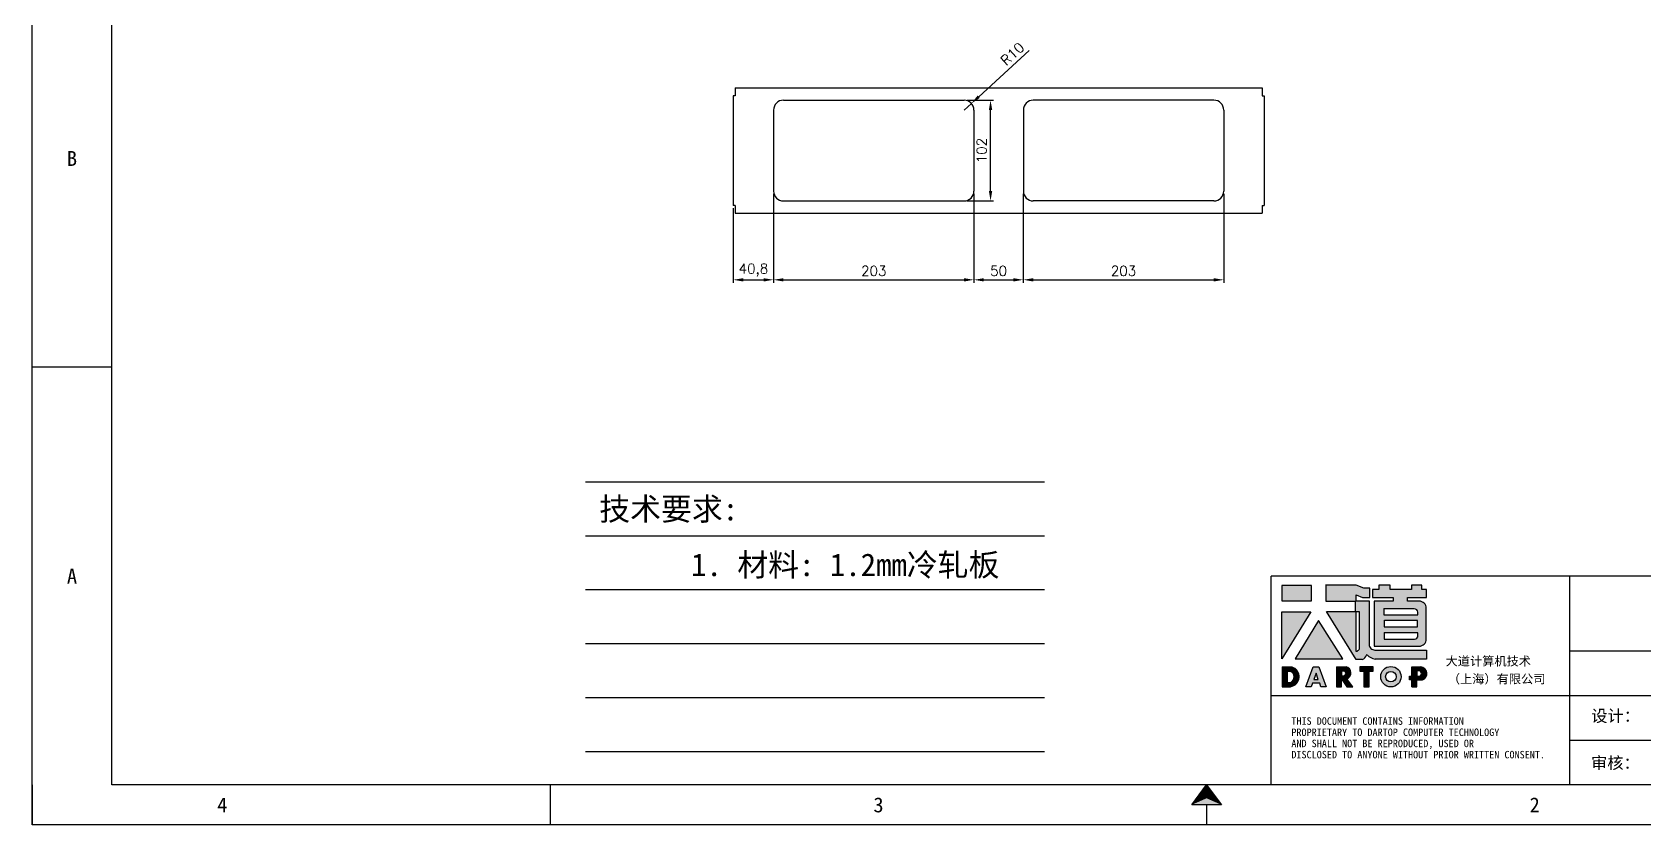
# Model space of a CAD drawing. Header units: millimetres. Extents: x 120943 to 145233, y 4425 to 40233.
# Drawn here: x 140508 to 142140, y 28907 to 29710 of the extents above; entities that cross this region are included whole.
import ezdxf
from ezdxf.enums import TextEntityAlignment as Align

# ---------------------------------------------------------------- set-up
doc = ezdxf.new("R2010")
doc.units = ezdxf.units.MM
doc.linetypes.add('DOT', pattern=[0.25, 0, -0.25])
doc.layers.add('4', color=7, linetype='Continuous')
doc.layers.add('print', color=30, linetype='Continuous')
doc.layers.add('dim', color=2, linetype='Continuous', lineweight=9)
doc.styles.add('Dartop', font='SIMFANG.TTF')
doc.styles.add('HZ', font='SimSun.ttf')
doc.styles.add('hzHT', font='SIMHEI.TTF')
doc.styles.get("Standard").update_dxf_attribs({"font": 'txt', "bigfont": 'gbcbig.shx'})
doc.dimstyles.new('2-small', dxfattribs={"dimtxt": 10, "dimasz": 10, "dimexe": 3, "dimexo": 3, "dimgap": 4, "dimtad": 1, "dimtxsty": 'Standard', "dimcen": 5, "dimazin": 0, "dimtfac": 1, "dimtmove": 0, "dimatfit": 3, "dimfxl": 1, "dimarcsym": 0})

# ---------------------------------------------------------------- blocks, each defined once
blk = doc.blocks.new('*U527')
at = {"color": 254, "linetype": 'Continuous', "extrusion": (0, 0, -1)}
for points in [[(-17, 0.333), (-16.812, 0.25), (-17, 0.5)], [(-17, 0.333), (-17, 0.5), (-17.188, 0.25)], [(-17, 0.333), (-17.188, 0.25), (-16.812, 0.25)]]:
    blk.add_solid(points, dxfattribs=at)
blk = doc.blocks.new('dadao')
for p, q in [((48, 19.2), (44.9, 10.4)), ((44.9, 10.4), (51.2, 10.4)), ((51.2, 10.4), (48, 19.2))]:
    blk.add_line(p, q)
for points in [[(41.8, 121.6), (41.8, 143.7), (-0.4, 143.7), (-0.4, 121.6), (41.8, 121.6)], [(104.8, 122), (104.8, 130.3), (114.1, 126.3), (124.2, 126.3), (124.2, 139.6), (115.9, 139.6), (105.1, 143.9), (61.5, 143.9)], [(61.7, 144), (61.7, 121.3), (103.9, 121.3)], [(113.4, 38.7), (105.1, 38.7), (63, 106.5), (103.9, 106.5), (103.9, 120.9), (103.9, 121.3)], [(109.7, 53.6), (109.7, 106.2), (104.3, 106.2), (104.3, 50.4), (106.6, 50.4)], [(144.6, 94.4), (144.6, 84.8), (192, 84.8), (192, 94.1), (144.9, 94.1)], [(0, 28), (0, 0), (11.8, 0)], [(0.1, 28), (14, 28)], [(76.8, 28.2), (76.8, 0), (84.1, 0), (84.1, 11.1), (91.6, -0.1), (100.3, -0.1), (91.7, 11.1)], [(76.8, 28.2), (90.6, 28.2)], [(120.2, 45), (119.5, 45), (119.5, 44.6)], [(183.7, 0), (183.7, 9.6), (180.6, 9.6), (180.6, 14.9), (183.8, 14.9), (183.8, 28.1), (196.1, 28.1), (196.5, 28.1)], [(7.1, 21.8), (7.1, 6.1), (12, 6.1)], [(7.1, 21.8), (11.4, 21.8)], [(84, 22.7), (84, 15.3), (87.2, 15.3)], [(84, 22.7), (87.3, 22.7)], [(183.7, 0), (190.9, 0), (190.9, 9.6), (198.8, 9.6)], [(194.9, 22.3), (190.8, 22.3), (190.8, 15), (194.4, 15)]]:
    blk.add_lwpolyline(points)
blk.add_lwpolyline([(137.1, 144.2), (137.1, 137.9), (128.3, 137.9), (128.3, 126.5), (157.3, 126.5), (157.3, 121.5), (130.3, 121.5), (130.3, 57.5), (194.4, 57.5, 0.414214), (204.4, 67.5), (204.4, 111.3, 0.414214), (194.4, 121.3), (177.5, 121.3), (177.5, 126.3), (204.7, 126.3), (204.7, 137.7), (198.2, 137.7), (198.2, 143.9), (183.3, 143.9), (183.3, 138), (153, 138), (153, 144.2), (137.1, 144.2)], format="xyb", close=True)
for points in [[(104.8, 122), (123.4, 122), (123.4, 60, 0.414214), (131.4, 52), (204.8, 52), (204.8, 39.1), (131.7, 39.1)], [(144.3, 110.8), (144.3, 101.8), (192.3, 101.8), (192.3, 105.5, 0.414214), (187.3, 110.5), (144.3, 110.5)], [(144.6, 77), (144.6, 67.5), (187.6, 67.5, 0.414214), (192.6, 72.5), (192.6, 76.4), (144.6, 76.4)]]:
    blk.add_lwpolyline(points, format="xyb")
for points in [[(-0.3, 106.2), (40.4, 106.2), (-0.3, 39.7), (-0.3, 106.2)], [(51.7, 94.1), (18.4, 39.3), (86.2, 39.3)], [(43.8, 28.2), (51.8, 28.2), (62.6, -0.1), (55, -0.1), (53.2, 5), (42.9, 5), (41.1, 0), (33.6, 0)], [(110, 28.1), (110, 21.9), (116, 21.9), (116, -0.1), (123.2, -0.1), (123.2, 22), (129.2, 22), (129.2, 28.1), (110, 28.1)]]:
    blk.add_lwpolyline(points, close=True)
for radius in [14.5, 7.44]:
    blk.add_circle((154.2, 14.2), radius)
for centre, radius, start, end in [((99.2, 60.7), 12.6, 305.6399, 325.969), ((9.6, 14.2), 14.4, 278.6604, 72.3203), ((88.6, 19.4), 8.95, 290.6073, 77.2124), ((111.6, 46.7), 8.19, 282.9811, 347.6627), ((136, 61.7), 22.9, 226.7358, 259.3209), ((195.7, 18.6), 9.51, 288.8959, 85.2442), ((8.5, 13.9), 8.49, 294.2143, 69.7177), ((86.4, 19), 3.8, 282.527, 76.7196), ((193.7, 18.7), 3.8, 280.9891, 72.5513)]:
    blk.add_arc(centre, radius, start, end)
blk = doc.blocks.new('*D1481')
at = {"layer": 'Defpoints', "color": 0}
for p in [(141258.6, 29549.1), (141217.8, 29534.6), (141258.6, 29459.2)]:
    blk.add_point(p, dxfattribs=at)
at = {"layer": 'dim', "color": 0, "lineweight": -2}
for p, q in [((141258.6, 29546.1), (141258.6, 29456.2)), ((141217.8, 29531.6), (141217.8, 29456.2)), ((141227.8, 29459.2), (141248.6, 29459.2))]:
    blk.add_line(p, q, dxfattribs=at)
at = {"layer": 'dim', "color": 0}
for points in [[(141227.8, 29460.8), (141227.8, 29457.5), (141217.8, 29459.2)], [(141248.6, 29460.8), (141248.6, 29457.5), (141258.6, 29459.2)]]:
    blk.add_solid(points, dxfattribs=at)
at = {"layer": 'dim', "color": 0, "insert": (141238.2, 29469), "char_height": 10, "attachment_point": 5}
blk.add_mtext('40,8', dxfattribs=at)
blk = doc.blocks.new('*D1482')
at = {"layer": 'Defpoints', "color": 0}
for p in [(141461.6, 29549.1), (141258.6, 29546.1), (141461.6, 29459.2)]:
    blk.add_point(p, dxfattribs=at)
at = {"layer": 'dim', "color": 0, "lineweight": -2}
for p, q in [((141258.6, 29543.1), (141258.6, 29456.2)), ((141461.6, 29546.1), (141461.6, 29456.2)), ((141268.6, 29459.2), (141451.6, 29459.2))]:
    blk.add_line(p, q, dxfattribs=at)
at = {"layer": 'dim', "color": 0}
for points in [[(141268.6, 29460.8), (141268.6, 29457.5), (141258.6, 29459.2)], [(141451.6, 29460.8), (141451.6, 29457.5), (141461.6, 29459.2)]]:
    blk.add_solid(points, dxfattribs=at)
at = {"layer": 'dim', "color": 0, "insert": (141360.1, 29468.2), "char_height": 10, "attachment_point": 5}
blk.add_mtext('203', dxfattribs=at)
blk = doc.blocks.new('*D1483')
at = {"layer": 'Defpoints', "color": 0}
for p in [(141461.6, 29549.1), (141511.6, 29549.1), (141511.6, 29459.2)]:
    blk.add_point(p, dxfattribs=at)
at = {"layer": 'dim', "color": 0, "lineweight": -2}
for p, q in [((141461.6, 29546.1), (141461.6, 29456.2)), ((141511.6, 29546.1), (141511.6, 29456.2)), ((141471.6, 29459.2), (141501.6, 29459.2))]:
    blk.add_line(p, q, dxfattribs=at)
at = {"layer": 'dim', "color": 0}
for points in [[(141471.6, 29460.8), (141471.6, 29457.5), (141461.6, 29459.2)], [(141501.6, 29460.8), (141501.6, 29457.5), (141511.6, 29459.2)]]:
    blk.add_solid(points, dxfattribs=at)
at = {"layer": 'dim', "color": 0, "insert": (141486.6, 29468.2), "char_height": 10, "attachment_point": 5}
blk.add_mtext('50', dxfattribs=at)
blk = doc.blocks.new('*D1484')
at = {"layer": 'Defpoints', "color": 0}
for p in [(141511.6, 29549.1), (141714.6, 29549.1), (141714.6, 29459.2)]:
    blk.add_point(p, dxfattribs=at)
at = {"layer": 'dim', "color": 0, "lineweight": -2}
for p, q in [((141511.6, 29546.1), (141511.6, 29456.2)), ((141714.6, 29546.1), (141714.6, 29456.2)), ((141521.6, 29459.2), (141704.6, 29459.2))]:
    blk.add_line(p, q, dxfattribs=at)
at = {"layer": 'dim', "color": 0}
for points in [[(141521.6, 29460.8), (141521.6, 29457.5), (141511.6, 29459.2)], [(141704.6, 29460.8), (141704.6, 29457.5), (141714.6, 29459.2)]]:
    blk.add_solid(points, dxfattribs=at)
at = {"layer": 'dim', "color": 0, "insert": (141613.1, 29468.2), "char_height": 10, "attachment_point": 5}
blk.add_mtext('203', dxfattribs=at)
blk = doc.blocks.new('*D1485')
at = {"layer": 'Defpoints', "color": 0}
for p in [(141451.6, 29641.1), (141478.4, 29641.1), (141451.6, 29539.1)]:
    blk.add_point(p, dxfattribs=at)
at = {"layer": 'dim', "color": 0, "lineweight": -2}
for p, q in [((141454.6, 29641.1), (141481.4, 29641.1)), ((141478.4, 29549.1), (141478.4, 29631.1)), ((141454.6, 29539.1), (141481.4, 29539.1))]:
    blk.add_line(p, q, dxfattribs=at)
at = {"layer": 'dim', "color": 0}
for points in [[(141476.7, 29631.1), (141480.1, 29631.1), (141478.4, 29641.1)], [(141476.7, 29549.1), (141480.1, 29549.1), (141478.4, 29539.1)]]:
    blk.add_solid(points, dxfattribs=at)
at = {"layer": 'dim', "color": 0, "insert": (141469.4, 29590.1), "char_height": 10, "attachment_point": 5, "rotation": 90}
blk.add_mtext('102', dxfattribs=at)
blk = doc.blocks.new('*D1105')
at = {"layer": 'Defpoints', "color": 0}
for p in [(141451.6, 29631.1), (141459, 29637.8)]:
    blk.add_point(p, dxfattribs=at)
at = {"layer": 'dim', "color": 0, "lineweight": -2}
for p, q in [((141517.6, 29691.5), (141466.4, 29644.6)), ((141451.6, 29631.1), (141459, 29637.8))]:
    blk.add_line(p, q, dxfattribs=at)
at = {"layer": 'dim', "color": 0}
blk.add_solid([(141465.3, 29645.8), (141467.5, 29643.4), (141459, 29637.8)], dxfattribs=at)
at = {"layer": 'dim', "color": 0, "insert": (141500.6, 29688.1), "char_height": 10, "attachment_point": 5, "rotation": 42.4783}
blk.add_mtext('R10', dxfattribs=at)

msp = doc.modelspace()

# ---------------------------------------------------------------- hatches: boundary and pattern name
for points in [[(141803.693, 29149.701), (141773.558, 29149.701), (141773.558, 29133.956), (141803.693, 29133.956)], [(141802.723, 29122.941), (141773.639, 29122.941), (141773.639, 29075.454)], [(141810.785, 29114.323), (141787.01, 29075.138), (141835.422, 29075.138)], [(141866.161, 29067.12), (141852.403, 29067.12), (141852.403, 29062.756), (141856.696, 29062.756), (141856.696, 29047.026), (141861.835, 29047.026), (141861.835, 29062.766), (141866.161, 29062.766)]]:
    msp.add_hatch(color=0).paths.add_polyline_path(points)
h = msp.add_hatch(color=0)
h.paths.add_polyline_path([(141848.727, 29140.132), (141855.378, 29137.259), (141862.568, 29137.259), (141862.568, 29146.776), (141856.636, 29146.776), (141848.907, 29149.828), (141817.932, 29149.828), (141817.932, 29133.733), (141848.07, 29133.733), (141848.07, 29133.408), (141848.07, 29123.121), (141818.845, 29123.121), (141848.905, 29074.745), (141854.857, 29074.745, 0.27937482), (141859.202, 29078.97), (141859.202, 29079.193), (141859.727, 29079.193, 0.14314537), (141867.922, 29075.023), (141920.156, 29075.023), (141920.156, 29084.198), (141867.7, 29084.198, -0.41421356), (141861.986, 29089.911), (141861.986, 29134.242), (141848.727, 29134.242)])
h.paths.add_polyline_path([(141848.374, 29122.915), (141852.203, 29122.915), (141852.203, 29085.368, -0.08893574), (141849.984, 29083.086), (141848.36, 29083.086)], flags=16)
h = msp.add_hatch(color=0)
h.paths.add_polyline_path([(141920.066, 29145.443), (141915.419, 29145.443), (141915.419, 29149.864), (141904.796, 29149.864), (141904.796, 29145.664), (141883.108, 29145.664), (141883.108, 29150.085), (141871.75, 29150.085), (141871.75, 29145.583), (141865.474, 29145.583), (141865.474, 29137.432), (141886.185, 29137.432), (141886.185, 29133.827), (141866.886, 29133.827), (141866.886, 29088.188), (141912.702, 29088.188, 0.41421356), (141919.844, 29095.33), (141919.844, 29126.585, 0.41421356), (141912.702, 29133.727), (141900.591, 29133.727), (141900.591, 29137.264), (141920.066, 29137.264)])
h.paths.add_polyline_path([(141907.643, 29125.99, -0.41421356), (141911.214, 29122.419), (141911.214, 29119.8), (141876.911, 29119.8), (141876.911, 29125.99)], flags=16)
h.paths.add_polyline_path([(141910.992, 29114.273), (141910.992, 29107.641), (141877.133, 29107.641), (141877.133, 29114.273)], flags=16)
h.paths.add_polyline_path([(141911.435, 29101.673), (141911.435, 29098.833, -0.41421356), (141907.864, 29095.262), (141877.133, 29095.262), (141877.133, 29101.673)], flags=16)
h = msp.add_hatch(color=0)
h.paths.add_polyline_path([(141783.83, 29067.049), (141773.853, 29067.049), (141773.853, 29047.086), (141782.256, 29047.086, 0.79301591)])
h.paths.add_polyline_path([(141782.404, 29051.458), (141778.915, 29051.458), (141778.915, 29062.677), (141782.019, 29062.677, -0.67136089)], flags=16)
h = msp.add_hatch(color=0)
h.paths.add_polyline_path([(141810.86, 29067.213), (141805.166, 29067.213), (141797.843, 29047.064), (141803.237, 29047.064), (141804.506, 29050.635), (141811.813, 29050.635), (141813.11, 29047.021), (141818.547, 29047.021)])
h.paths.add_polyline_path([(141810.417, 29054.484), (141805.89, 29054.484), (141808.112, 29060.815)], flags=16)
h = msp.add_hatch(color=0)
h.paths.add_polyline_path([(141838.538, 29067.199), (141828.725, 29067.199), (141828.725, 29047.053), (141833.911, 29047.053), (141833.911, 29055.04), (141839.241, 29046.981), (141845.507, 29046.981), (141839.373, 29054.989, 0.74405494)])
h.paths.add_polyline_path([(141833.863, 29058.022), (141833.863, 29063.312), (141836.181, 29063.312, -0.79680897), (141836.146, 29058.022)], flags=16)
h = msp.add_hatch(color=0)
h.paths.add_polyline_path([(141873.641, 29057.199, 1), (141894.327, 29057.199, 1)])
h.paths.add_polyline_path([(141889.297, 29057.199, -1), (141878.67, 29057.199, -1)], flags=16)
h = msp.add_hatch(color=0)
h.paths.add_polyline_path([(141914.168, 29067.151), (141913.871, 29067.151), (141905.123, 29067.151), (141905.123, 29057.749), (141902.802, 29057.749), (141902.802, 29053.933), (141905.085, 29053.933), (141905.085, 29047.089), (141910.193, 29047.089), (141910.193, 29053.96), (141915.804, 29053.96, 0.81230381)])
h.paths.add_polyline_path([(141910.117, 29057.775), (141910.117, 29063.034), (141913.023, 29063.034, -0.77821343), (141912.726, 29057.775)], flags=16)

# ---------------------------------------------------------------- linework, layer by layer
at = {"color": 0, "linetype": 'DOT'}
for p, q in [((140507.596, 28947.545), (140507.596, 30639.643)), ((143026.769, 28907.257), (140507.596, 28907.257))]:
    msp.add_line(p, q, dxfattribs=at)
at = {"color": 0}
for p, q in [((140588.172, 28947.545), (140588.172, 30639.643)), ((140588.172, 29370.569), (140507.596, 29370.569)), ((142986.481, 29159.057), (141762.731, 29159.057)), ((141762.731, 28947.545), (141762.731, 29159.057)), ((142064.891, 29159.057), (142064.891, 28947.545)), ((142064.891, 29083.517), (142367.052, 29083.517)), ((141762.731, 29038.193), (142064.891, 29038.193)), ((142064.891, 29038.193), (142986.481, 29038.193)), ((142064.891, 28992.869), (142367.052, 28992.869)), ((140507.596, 28947.545), (140507.596, 28907.257)), ((142986.481, 28947.545), (140588.172, 28947.545)), ((141032.51, 28907.257), (141032.51, 28947.545)), ((141697.263, 28927.401), (141697.263, 28907.257)), ((140507.596, 28907.257), (140507.596, 28907.257))]:
    msp.add_line(p, q, dxfattribs=at)
for p, q in [((141219.83, 29653.586), (141753.43, 29653.586)), ((141219.83, 29653.586), (141219.83, 29645.586)), ((141753.43, 29653.586), (141753.43, 29645.586)), ((141753.43, 29653.586), (141753.43, 29645.586)), ((141217.83, 29645.586), (141217.83, 29534.586)), ((141219.83, 29645.586), (141217.83, 29645.586)), ((141258.63, 29631.086), (141258.63, 29549.086)), ((141268.63, 29641.086), (141451.63, 29641.086)), ((141461.63, 29631.086), (141461.63, 29549.086)), ((141511.63, 29631.086), (141511.63, 29549.086)), ((141704.63, 29641.086), (141521.63, 29641.086)), ((141714.63, 29631.086), (141714.63, 29549.086)), ((141753.43, 29645.586), (141755.43, 29645.586)), ((141755.43, 29645.586), (141755.43, 29534.586)), ((141219.83, 29534.586), (141217.83, 29534.586)), ((141219.83, 29534.586), (141219.83, 29526.586)), ((141268.63, 29539.086), (141451.63, 29539.086)), ((141704.63, 29539.086), (141521.63, 29539.086)), ((141753.43, 29534.586), (141753.43, 29526.586)), ((141753.43, 29534.586), (141755.43, 29534.586)), ((141219.83, 29526.586), (141753.43, 29526.586))]:
    msp.add_line(p, q)
msp.add_lwpolyline([(141697.263, 28947.545), (141712.371, 28927.401), (141682.155, 28927.401), (141697.263, 28947.545)], close=True, dxfattribs=at)
for centre, start, end in [((141268.63, 29631.086), 90, 180), ((141451.63, 29631.086), 0, 90), ((141521.63, 29631.086), 90, 180), ((141704.63, 29631.086), 0, 90), ((141268.63, 29549.086), 180, 270), ((141451.63, 29549.086), 270, 0), ((141521.63, 29549.086), 180, 270), ((141704.63, 29549.086), 270, 0)]:
    msp.add_arc(centre, 10, start, end)
at = {"layer": 'Defpoints'}
for p, q in [((141067.914, 29254.607), (141532.952, 29254.607)), ((141067.914, 29200.007), (141532.952, 29200.007)), ((141067.914, 29200.007), (141532.952, 29200.007)), ((141067.914, 29145.407), (141532.952, 29145.407)), ((141067.914, 29090.807), (141532.952, 29090.807)), ((141067.914, 29036.207), (141532.952, 29036.207)), ((141067.914, 28981.607), (141532.952, 28981.607))]:
    msp.add_line(p, q, dxfattribs=at)
at = {"layer": 'print'}
msp.add_lwpolyline([(140507.596, 30679.931), (143067.057, 30679.931), (143067.057, 28907.257), (140507.596, 28907.257)], close=True, dxfattribs=at)

# ---------------------------------------------------------------- block references
at = {"color": 0, "xscale": 0.7141973048657924, "yscale": 0.7141973049202118, "zscale": 0.7141973049268417}
msp.add_blockref('dadao', (141773.853, 29047.086), dxfattribs=at)
at = {"color": 0, "linetype": 'Continuous', "xscale": 80.57610619627711, "yscale": 80.57610619687368, "zscale": 80.57610619687446}
msp.add_blockref('*U527', (140327.469, 28907.257), dxfattribs=at)

# ---------------------------------------------------------------- texts
at = {"color": 0, "style": 'Dartop'}
for s, p in [('B', (140547.884, 29582.082)), ('A', (140547.884, 29159.057)), ('4', (140700.134, 28927.401)), ('3', (141364.887, 28927.401)), ('2', (142029.639, 28927.401))]:
    msp.add_text(s, height=15.108, dxfattribs=at).set_placement(p, align=Align.MIDDLE_CENTER)
at = {"style": 'HZ'}
for s, p in [('技术要求:', (141152.369, 29227.051)), ('     1. 材料: 1.2mm冷轧板', (141292.236, 29170.565))]:
    msp.add_text(s, height=22.932, dxfattribs=at).set_placement(p, align=Align.MIDDLE_CENTER)
at = {"color": 0, "style": 'hzHT'}
for s, height, p in [('THIS DOCUMENT CONTAINS INFORMATION', 7.55401, (141783.125, 29008.506)), ('设计：', 12.0864, (142086.837, 29011.482)), ('PROPRIETARY TO DARTOP COMPUTER TECHNOLOGY', 7.55401, (141783.125, 28997.175)), ('AND SHALL NOT BE REPRODUCED, USED OR', 7.55401, (141783.125, 28985.844)), ('DISCLOSED TO ANYONE WITHOUT PRIOR WRITTEN CONSENT.', 7.55401, (141783.125, 28974.513)), ('审核：', 12.0864, (142086.657, 28963.888))]:
    msp.add_text(s, height=height, dxfattribs=at).set_placement(p)
at = {"layer": '4', "color": 0, "style": 'hzHT'}
for s, p in [('大道计算机技术', (141939.363, 29068.506)), ('（上海）有限公司', (141941.644, 29050.439))]:
    msp.add_text(s, height=9.0648, dxfattribs=at).set_placement(p)

# ---------------------------------------------------------------- dimensions: what is measured, and where the dimension line sits
at = {"layer": 'dim'}
dim = msp.add_radius_dim(center=(141451.63, 29631.086), mpoint=(141459.006, 29637.839), dimstyle='2-small', override={"dimpost": '\\X'}, dxfattribs=at)
dim.commit()
dim.dimension.update_dxf_attribs({"geometry": '*D1105', "text_midpoint": (141506.658, 29681.47), "dimtype": 164})
dim = msp.add_linear_dim(base=(141478.398, 29641.086), p1=(141451.63, 29539.086), p2=(141451.63, 29641.086), angle=90, dimstyle='2-small', override={"dimpost": '\\X'}, dxfattribs=at)
dim.commit()
dim.dimension.update_dxf_attribs({"geometry": '*D1485', "text_midpoint": (141478.398, 29590.086), "dimtype": 160})
for base, p1, p2, picture, middle in [((141258.63, 29459.154), (141217.83, 29534.586), (141258.63, 29549.086), '*D1481', (141238.23, 29468.988)), ((141461.63, 29459.154), (141258.63, 29546.086), (141461.63, 29549.086), '*D1482', (141360.13, 29468.154)), ((141511.63, 29459.154), (141461.63, 29549.086), (141511.63, 29549.086), '*D1483', (141486.63, 29468.154)), ((141714.63, 29459.154), (141511.63, 29549.086), (141714.63, 29549.086), '*D1484', (141613.13, 29468.154))]:
    dim = msp.add_linear_dim(base=base, p1=p1, p2=p2, dimstyle='2-small', override={"dimpost": '\\X'}, dxfattribs=at)
    dim.commit()
    dim.dimension.update_dxf_attribs({"geometry": picture, "text_midpoint": middle})

doc.saveas('drawing.dxf')
